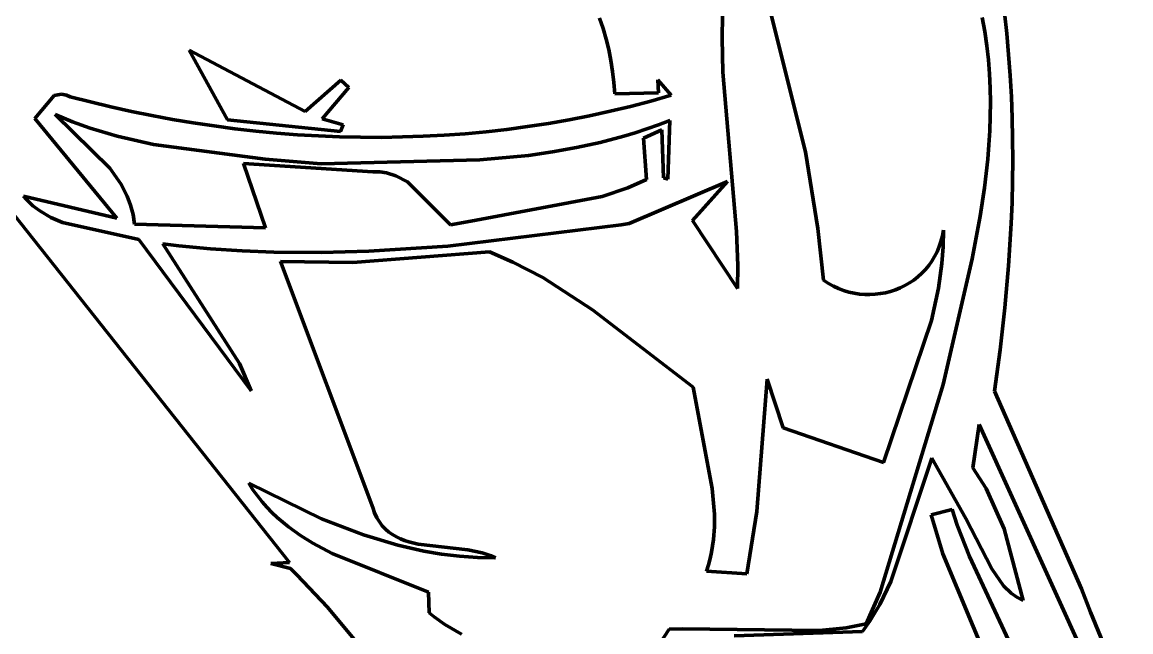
# Model space of a CAD drawing. Header units: millimetres. Extents: x 0 to 7.86, y 0 to 9.25.
# Drawn here: x 5.086 to 6.263, y 2.745 to 3.392 of the extents above; entities that cross this region are included whole.
import ezdxf

# ---------------------------------------------------------------- set-up
doc = ezdxf.new("R2010")
doc.units = ezdxf.units.MM
doc.layers.add('color#191919ff', color=7, linetype='CONTINUOUS', lineweight=100)
doc.layers.add('color#ffffffff', color=7, linetype='CONTINUOUS', lineweight=100)

msp = doc.modelspace()

# ---------------------------------------------------------------- linework, layer by layer
at = {"layer": 'color#191919ff'}
for p, q in [((5.8544, 3.5072), (5.9175, 3.254)), ((6.1288, 3.4018), (6.1313, 3.3796)), ((5.6991, 3.3961), (5.7027, 3.3851)), ((5.829, 3.3747), (5.8294, 3.3989)), ((6.1079, 3.3818), (6.1052, 3.3967)), ((5.7027, 3.3851), (5.7059, 3.3739)), ((6.1101, 3.3668), (6.1079, 3.3818)), ((6.1313, 3.3796), (6.1333, 3.3573)), ((5.7059, 3.3739), (5.7087, 3.3626)), ((5.83, 3.3386), (5.829, 3.3747)), ((6.1118, 3.3518), (6.1101, 3.3668)), ((5.2635, 3.3619), (5.3039, 3.2882)), ((5.3864, 3.2969), (5.2635, 3.3619)), ((5.7087, 3.3626), (5.711, 3.3511)), ((6.1333, 3.3573), (6.135, 3.335)), ((5.711, 3.3511), (5.7129, 3.3395)), ((6.113, 3.3368), (6.1118, 3.3518)), ((5.7129, 3.3395), (5.7143, 3.3277)), ((5.8443, 3.1697), (5.83, 3.3386)), ((6.1137, 3.3218), (6.113, 3.3368)), ((6.135, 3.335), (6.1362, 3.3126)), ((5.4243, 3.3301), (5.3864, 3.2969)), ((5.4044, 3.2891), (5.433, 3.3224)), ((5.433, 3.3224), (5.4243, 3.3301)), ((5.7143, 3.3277), (5.7152, 3.3157)), ((5.7615, 3.3166), (5.761, 3.3304)), ((5.761, 3.3304), (5.775, 3.3142)), ((6.1139, 3.3067), (6.1137, 3.3218)), ((5.1201, 3.3139), (5.0997, 3.2895)), ((5.1279, 3.3154), (5.1201, 3.3139)), ((5.1332, 3.3144), (5.1279, 3.3154)), ((5.1371, 3.3127), (5.1332, 3.3144)), ((5.1587, 3.3072), (5.1371, 3.3127)), ((5.1803, 3.302), (5.1587, 3.3072)), ((5.7152, 3.3157), (5.7615, 3.3166)), ((5.7535, 3.3081), (5.7319, 3.3024)), ((5.775, 3.3142), (5.7535, 3.3081)), ((6.1362, 3.3126), (6.1371, 3.2902)), ((5.2021, 3.2971), (5.1803, 3.302)), ((5.2239, 3.2927), (5.2021, 3.2971)), ((5.7103, 3.2972), (5.6885, 3.2924)), ((5.7319, 3.3024), (5.7103, 3.2972)), ((6.1138, 3.2916), (6.1139, 3.3067)), ((5.0997, 3.2895), (5.1866, 3.1839)), ((5.1212, 3.2937), (5.1397, 3.2861)), ((5.1792, 3.2367), (5.1212, 3.2937)), ((5.1397, 3.2861), (5.1584, 3.2794)), ((5.2458, 3.2886), (5.2239, 3.2927)), ((5.2678, 3.2849), (5.2458, 3.2886)), ((5.2898, 3.2816), (5.2678, 3.2849)), ((5.3039, 3.2882), (5.424, 3.2756)), ((5.4267, 3.2828), (5.4044, 3.2891)), ((5.6447, 3.2843), (5.6227, 3.2809)), ((5.6666, 3.2881), (5.6447, 3.2843)), ((5.6885, 3.2924), (5.6666, 3.2881)), ((5.7616, 3.2828), (5.7737, 3.2875)), ((5.7737, 3.2875), (5.7716, 3.225)), ((6.1133, 3.2765), (6.1138, 3.2916)), ((6.1371, 3.2902), (6.1375, 3.2678)), ((5.1584, 3.2794), (5.1869, 3.2708)), ((5.3119, 3.2787), (5.2898, 3.2816)), ((5.3341, 3.2762), (5.3119, 3.2787)), ((5.3562, 3.2741), (5.3341, 3.2762)), ((5.3785, 3.2723), (5.3562, 3.2741)), ((5.4007, 3.271), (5.3785, 3.2723)), ((5.424, 3.2756), (5.4267, 3.2828)), ((5.5342, 3.2718), (5.5119, 3.2706)), ((5.5564, 3.2734), (5.5342, 3.2718)), ((5.5785, 3.2755), (5.5564, 3.2734)), ((5.6006, 3.278), (5.5785, 3.2755)), ((5.6227, 3.2809), (5.6006, 3.278)), ((5.7247, 3.2706), (5.737, 3.2744)), ((5.737, 3.2744), (5.7493, 3.2784)), ((5.7652, 3.2774), (5.7456, 3.2685)), ((5.7493, 3.2784), (5.7616, 3.2828)), ((5.767, 3.2267), (5.7652, 3.2774)), ((6.1124, 3.2614), (6.1133, 3.2765)), ((5.1869, 3.2708), (5.2256, 3.2619)), ((5.2256, 3.2619), (5.3441, 3.2464)), ((5.4229, 3.2701), (5.4007, 3.271)), ((5.4452, 3.2696), (5.4229, 3.2701)), ((5.4675, 3.2695), (5.4452, 3.2696)), ((5.4897, 3.2699), (5.4675, 3.2695)), ((5.5119, 3.2706), (5.4897, 3.2699)), ((5.6745, 3.2586), (5.6997, 3.264)), ((5.6997, 3.264), (5.7247, 3.2706)), ((5.7456, 3.2685), (5.7487, 3.2247)), ((6.1111, 3.2462), (6.1124, 3.2614)), ((6.1375, 3.2678), (6.1377, 3.2453)), ((5.3699, 2.8182), (5.0211, 3.2584)), ((5.5719, 3.2455), (5.6235, 3.2504)), ((5.6235, 3.2504), (5.6491, 3.254)), ((5.6491, 3.254), (5.6745, 3.2586)), ((5.9175, 3.254), (5.9308, 3.1726)), ((5.1907, 3.2203), (5.1792, 3.2367)), ((5.4583, 3.233), (5.3212, 3.2417)), ((5.3212, 3.2417), (5.3444, 3.1734)), ((5.3441, 3.2464), (5.4035, 3.2413)), ((5.4035, 3.2413), (5.5719, 3.2455)), ((6.1077, 3.216), (6.1111, 3.2462)), ((6.1377, 3.2453), (6.1374, 3.2229)), ((5.4657, 3.2329), (5.4583, 3.233)), ((5.4728, 3.2319), (5.4657, 3.2329)), ((5.4828, 3.2288), (5.4728, 3.2319)), ((5.4951, 3.2222), (5.4828, 3.2288)), ((5.7487, 3.2247), (5.7291, 3.2159)), ((5.7716, 3.225), (5.767, 3.2267)), ((5.1975, 3.207), (5.1907, 3.2203)), ((5.5408, 3.1767), (5.4951, 3.2222)), ((5.7291, 3.2159), (5.7017, 3.2066)), ((5.7305, 3.1781), (5.8348, 3.2225)), ((5.8348, 3.2225), (5.7976, 3.1813)), ((6.1031, 3.1858), (6.1077, 3.216)), ((6.1374, 3.2229), (6.1369, 3.2004)), ((5.1866, 3.1839), (5.0876, 3.2072)), ((5.0876, 3.2072), (5.0908, 3.2036)), ((5.0908, 3.2036), (5.0975, 3.197)), ((5.2011, 3.1976), (5.1975, 3.207)), ((5.7017, 3.2066), (5.5625, 3.1806)), ((5.0975, 3.197), (5.1047, 3.1914)), ((5.1047, 3.1914), (5.1164, 3.1845)), ((5.2038, 3.1878), (5.2011, 3.1976)), ((6.1369, 3.2004), (6.1359, 3.178)), ((5.1164, 3.1845), (5.1289, 3.1792)), ((5.1289, 3.1792), (5.21, 3.1611)), ((5.2054, 3.1775), (5.2038, 3.1878)), ((5.5625, 3.1806), (5.5408, 3.1767)), ((5.722, 3.1768), (5.7305, 3.1781)), ((5.7976, 3.1813), (5.8456, 3.1091)), ((6.0947, 3.1406), (6.1031, 3.1858)), ((6.1359, 3.178), (6.1332, 3.1332)), ((5.3444, 3.1734), (5.2054, 3.1775)), ((5.5381, 3.1541), (5.722, 3.1768)), ((5.8457, 3.1334), (5.8443, 3.1697)), ((5.9308, 3.1726), (5.9368, 3.1179)), ((6.0629, 3.165), (6.064, 3.1711)), ((6.064, 3.1711), (6.0637, 3.1533)), ((5.21, 3.1611), (5.3291, 3.0004)), ((5.3169, 3.0295), (5.2356, 3.1564)), ((5.2356, 3.1564), (5.2524, 3.1544)), ((5.2524, 3.1544), (5.286, 3.1512)), ((5.4541, 3.1486), (5.5381, 3.1541)), ((6.0595, 3.1535), (6.0614, 3.1591)), ((6.0614, 3.1591), (6.0629, 3.165)), ((5.286, 3.1512), (5.3196, 3.1489)), ((5.3196, 3.1489), (5.3532, 3.1476)), ((5.3532, 3.1476), (5.4037, 3.1472)), ((5.4037, 3.1472), (5.4541, 3.1486)), ((5.5822, 3.1479), (5.437, 3.1366)), ((5.6069, 3.1372), (5.5822, 3.1479)), ((6.0517, 3.1381), (6.0547, 3.143)), ((6.0547, 3.143), (6.0573, 3.1481)), ((6.0573, 3.1481), (6.0595, 3.1535)), ((6.0637, 3.1533), (6.0624, 3.1357)), ((5.437, 3.1366), (5.3603, 3.1376)), ((5.3603, 3.1376), (5.4582, 2.8765)), ((5.6387, 3.1206), (5.6069, 3.1372)), ((5.8456, 3.1091), (5.8457, 3.1334)), ((6.0449, 3.1292), (6.0484, 3.1335)), ((6.0484, 3.1335), (6.0517, 3.1381)), ((6.0624, 3.1357), (6.0588, 3.1095)), ((6.0637, 3.0073), (6.0947, 3.1406)), ((6.1332, 3.1332), (6.1293, 3.0885)), ((5.6915, 3.0866), (5.6387, 3.1206)), ((6.0326, 3.1181), (6.0369, 3.1215)), ((6.0369, 3.1215), (6.041, 3.1252)), ((6.041, 3.1252), (6.0449, 3.1292)), ((5.9368, 3.1179), (5.9419, 3.1145)), ((5.9419, 3.1145), (5.9472, 3.1115)), ((5.9472, 3.1115), (5.9526, 3.109)), ((5.9526, 3.109), (5.9581, 3.1069)), ((5.9581, 3.1069), (5.9636, 3.1053)), ((6.008, 3.106), (6.0132, 3.1078)), ((6.0132, 3.1078), (6.0183, 3.1099)), ((6.0183, 3.1099), (6.0232, 3.1123)), ((6.0232, 3.1123), (6.028, 3.1151)), ((6.028, 3.1151), (6.0326, 3.1181)), ((6.0588, 3.1095), (6.0514, 3.0751)), ((5.9636, 3.1053), (5.9692, 3.104)), ((5.9692, 3.104), (5.9749, 3.1031)), ((5.9749, 3.1031), (5.9805, 3.1027)), ((5.9805, 3.1027), (5.9861, 3.1026)), ((5.9861, 3.1026), (5.9917, 3.1029)), ((5.9917, 3.1029), (5.9972, 3.1036)), ((5.9972, 3.1036), (6.0026, 3.1046)), ((6.0026, 3.1046), (6.008, 3.106)), ((5.7983, 3.0043), (5.6915, 3.0866)), ((6.1293, 3.0885), (6.1243, 3.0441)), ((6.0514, 3.0751), (6.0004, 2.9243)), ((6.1243, 3.0441), (6.1183, 3)), ((5.3291, 3.0004), (5.3169, 3.0295)), ((5.8769, 3.0128), (5.8658, 2.8724)), ((5.894, 2.9612), (5.8769, 3.0128)), ((5.8185, 2.8967), (5.7983, 3.0043)), ((5.9969, 2.7868), (6.0637, 3.0073)), ((6.1183, 3), (6.2105, 2.7902)), ((6.0004, 2.9243), (5.894, 2.9612)), ((6.1021, 2.9648), (6.0951, 2.9188)), ((6.2247, 2.6946), (6.1021, 2.9648)), ((6.0519, 2.9289), (6.0081, 2.7982)), ((6.0879, 2.8649), (6.0519, 2.9289)), ((6.0951, 2.9188), (6.1095, 2.8969)), ((5.4039, 2.8647), (5.3267, 2.9023)), ((5.3267, 2.9023), (5.3311, 2.8955)), ((5.3311, 2.8955), (5.3358, 2.889)), ((5.8209, 2.8696), (5.8185, 2.8967)), ((6.1095, 2.8969), (6.1284, 2.8539)), ((5.3358, 2.889), (5.3407, 2.8828)), ((5.3407, 2.8828), (5.3459, 2.8769)), ((5.3459, 2.8769), (5.3513, 2.8713)), ((5.4582, 2.8765), (5.4602, 2.8709)), ((5.8658, 2.8724), (5.8552, 2.8061)), ((6.051, 2.8689), (6.0734, 2.8745)), ((6.0734, 2.8745), (6.0787, 2.8577)), ((5.3513, 2.8713), (5.3569, 2.866)), ((5.3569, 2.866), (5.3628, 2.8609)), ((5.3628, 2.8609), (5.3688, 2.856)), ((5.4484, 2.8476), (5.4039, 2.8647)), ((5.4602, 2.8709), (5.4627, 2.8658)), ((5.4627, 2.8658), (5.4654, 2.8613)), ((5.4654, 2.8613), (5.4684, 2.8572)), ((5.821, 2.8562), (5.8209, 2.8696)), ((6.0634, 2.8275), (6.051, 2.8689)), ((6.1155, 2.8115), (6.0879, 2.8649)), ((5.3688, 2.856), (5.3814, 2.847)), ((5.4684, 2.8572), (5.4718, 2.8537)), ((5.4718, 2.8537), (5.4754, 2.8505)), ((5.4754, 2.8505), (5.4792, 2.8478)), ((5.8201, 2.8427), (5.821, 2.8562)), ((6.0787, 2.8577), (6.0917, 2.8247)), ((6.1284, 2.8539), (6.1488, 2.7779)), ((5.3814, 2.847), (5.3945, 2.8388)), ((5.3945, 2.8388), (5.4153, 2.8278)), ((5.4848, 2.8367), (5.4484, 2.8476)), ((5.4792, 2.8478), (5.4833, 2.8454)), ((5.4833, 2.8454), (5.4876, 2.8433)), ((5.5125, 2.8304), (5.4848, 2.8367)), ((5.4876, 2.8433), (5.4921, 2.8415)), ((5.4921, 2.8415), (5.4967, 2.8401)), ((5.4967, 2.8401), (5.5065, 2.8378)), ((5.5065, 2.8378), (5.5592, 2.8317)), ((5.818, 2.8293), (5.8201, 2.8427)), ((5.4153, 2.8278), (5.5174, 2.7868)), ((5.5313, 2.8272), (5.5125, 2.8304)), ((5.5502, 2.8249), (5.5313, 2.8272)), ((5.5693, 2.8236), (5.5502, 2.8249)), ((5.5592, 2.8317), (5.5745, 2.8285)), ((5.5745, 2.8285), (5.5841, 2.8253)), ((5.5841, 2.8253), (5.5886, 2.8232)), ((5.8166, 2.8226), (5.818, 2.8293)), ((6.143, 2.6365), (6.0634, 2.8275)), ((6.0917, 2.8247), (6.1405, 2.7199)), ((5.3499, 2.8172), (5.3699, 2.8182)), ((5.3709, 2.8118), (5.3499, 2.8172)), ((5.5886, 2.8232), (5.5693, 2.8236)), ((5.8126, 2.8092), (5.8148, 2.8159)), ((5.8148, 2.8159), (5.8166, 2.8226)), ((5.3777, 2.8053), (5.3709, 2.8118)), ((5.4101, 2.771), (5.3777, 2.8053)), ((5.8552, 2.8061), (5.8126, 2.8092)), ((6.1279, 2.7934), (6.1155, 2.8115)), ((6.0081, 2.7982), (5.9964, 2.7736)), ((6.1358, 2.7858), (6.1279, 2.7934)), ((6.2105, 2.7902), (6.2201, 2.7655)), ((5.5174, 2.7868), (5.5182, 2.7648)), ((5.9819, 2.753), (5.9969, 2.7868)), ((6.1419, 2.7815), (6.1358, 2.7858)), ((6.1488, 2.7779), (6.1419, 2.7815)), ((5.5248, 2.6334), (5.4101, 2.771)), ((5.9964, 2.7736), (5.986, 2.7561)), ((5.5182, 2.7648), (5.5236, 2.7604)), ((5.5236, 2.7604), (5.5349, 2.7525)), ((5.986, 2.7561), (5.9782, 2.7449)), ((6.2201, 2.7655), (6.263, 2.6613)), ((5.5349, 2.7525), (5.5525, 2.7421)), ((5.7518, 2.715), (5.7728, 2.7474)), ((5.7728, 2.7474), (5.7872, 2.748)), ((5.7872, 2.748), (5.9321, 2.7459)), ((5.9782, 2.7449), (5.842, 2.7403)), ((5.9321, 2.7459), (5.9607, 2.7488)), ((5.9607, 2.7488), (5.9819, 2.753))]:
    msp.add_line(p, q, dxfattribs=at)
at = {"layer": 'color#ffffffff'}
for p, q in [((5.9175, 3.254), (5.8544, 3.5072)), ((6.1313, 3.3796), (6.1288, 3.4018)), ((5.7027, 3.3851), (5.6991, 3.3961)), ((5.8294, 3.3989), (5.829, 3.3747)), ((6.1052, 3.3967), (6.1079, 3.3818)), ((5.7059, 3.3739), (5.7027, 3.3851)), ((6.1079, 3.3818), (6.1101, 3.3668)), ((6.1333, 3.3573), (6.1313, 3.3796)), ((5.7087, 3.3626), (5.7059, 3.3739)), ((5.829, 3.3747), (5.83, 3.3386)), ((6.1101, 3.3668), (6.1118, 3.3518)), ((5.2635, 3.3619), (5.3864, 3.2969)), ((5.3039, 3.2882), (5.2635, 3.3619)), ((5.711, 3.3511), (5.7087, 3.3626)), ((6.135, 3.335), (6.1333, 3.3573)), ((5.7129, 3.3395), (5.711, 3.3511)), ((6.1118, 3.3518), (6.113, 3.3368)), ((5.7143, 3.3277), (5.7129, 3.3395)), ((5.83, 3.3386), (5.8443, 3.1697)), ((6.113, 3.3368), (6.1137, 3.3218)), ((6.1362, 3.3126), (6.135, 3.335)), ((5.3864, 3.2969), (5.4243, 3.3301)), ((5.433, 3.3224), (5.4044, 3.2891)), ((5.4243, 3.3301), (5.433, 3.3224)), ((5.7152, 3.3157), (5.7143, 3.3277)), ((5.775, 3.3142), (5.761, 3.3304)), ((5.761, 3.3304), (5.7615, 3.3166)), ((6.1137, 3.3218), (6.1139, 3.3067)), ((5.0997, 3.2895), (5.1201, 3.3139)), ((5.1201, 3.3139), (5.1279, 3.3154)), ((5.1279, 3.3154), (5.1332, 3.3144)), ((5.1332, 3.3144), (5.1371, 3.3127)), ((5.1371, 3.3127), (5.1587, 3.3072)), ((5.1587, 3.3072), (5.1803, 3.302)), ((5.7615, 3.3166), (5.7152, 3.3157)), ((5.7319, 3.3024), (5.7535, 3.3081)), ((5.7535, 3.3081), (5.775, 3.3142)), ((6.1371, 3.2902), (6.1362, 3.3126)), ((5.1803, 3.302), (5.2021, 3.2971)), ((5.2021, 3.2971), (5.2239, 3.2927)), ((5.6885, 3.2924), (5.7103, 3.2972)), ((5.7103, 3.2972), (5.7319, 3.3024)), ((6.1139, 3.3067), (6.1138, 3.2916)), ((5.1866, 3.1839), (5.0997, 3.2895)), ((5.1212, 3.2937), (5.1792, 3.2367)), ((5.1397, 3.2861), (5.1212, 3.2937)), ((5.1584, 3.2794), (5.1397, 3.2861)), ((5.2239, 3.2927), (5.2458, 3.2886)), ((5.2458, 3.2886), (5.2678, 3.2849)), ((5.2678, 3.2849), (5.2898, 3.2816)), ((5.424, 3.2756), (5.3039, 3.2882)), ((5.4044, 3.2891), (5.4267, 3.2828)), ((5.6227, 3.2809), (5.6447, 3.2843)), ((5.6447, 3.2843), (5.6666, 3.2881)), ((5.6666, 3.2881), (5.6885, 3.2924)), ((5.7737, 3.2875), (5.7616, 3.2828)), ((5.7716, 3.225), (5.7737, 3.2875)), ((6.1138, 3.2916), (6.1133, 3.2765)), ((6.1375, 3.2678), (6.1371, 3.2902)), ((5.1869, 3.2708), (5.1584, 3.2794)), ((5.2898, 3.2816), (5.3119, 3.2787)), ((5.3119, 3.2787), (5.3341, 3.2762)), ((5.3341, 3.2762), (5.3562, 3.2741)), ((5.3562, 3.2741), (5.3785, 3.2723)), ((5.3785, 3.2723), (5.4007, 3.271)), ((5.4267, 3.2828), (5.424, 3.2756)), ((5.5119, 3.2706), (5.5342, 3.2718)), ((5.5342, 3.2718), (5.5564, 3.2734)), ((5.5564, 3.2734), (5.5785, 3.2755)), ((5.5785, 3.2755), (5.6006, 3.278)), ((5.6006, 3.278), (5.6227, 3.2809)), ((5.737, 3.2744), (5.7247, 3.2706)), ((5.7493, 3.2784), (5.737, 3.2744)), ((5.7456, 3.2685), (5.7652, 3.2774)), ((5.7616, 3.2828), (5.7493, 3.2784)), ((5.7652, 3.2774), (5.767, 3.2267)), ((6.1133, 3.2765), (6.1124, 3.2614)), ((5.2256, 3.2619), (5.1869, 3.2708)), ((5.3441, 3.2464), (5.2256, 3.2619)), ((5.4007, 3.271), (5.4229, 3.2701)), ((5.4229, 3.2701), (5.4452, 3.2696)), ((5.4452, 3.2696), (5.4675, 3.2695)), ((5.4675, 3.2695), (5.4897, 3.2699)), ((5.4897, 3.2699), (5.5119, 3.2706)), ((5.6997, 3.264), (5.6745, 3.2586)), ((5.7247, 3.2706), (5.6997, 3.264)), ((5.7487, 3.2247), (5.7456, 3.2685)), ((6.1124, 3.2614), (6.1111, 3.2462)), ((6.1377, 3.2453), (6.1375, 3.2678)), ((5.0211, 3.2584), (5.3699, 2.8182)), ((5.6235, 3.2504), (5.5719, 3.2455)), ((5.6491, 3.254), (5.6235, 3.2504)), ((5.6745, 3.2586), (5.6491, 3.254)), ((5.9308, 3.1726), (5.9175, 3.254)), ((5.1792, 3.2367), (5.1907, 3.2203)), ((5.3444, 3.1734), (5.3212, 3.2417)), ((5.3212, 3.2417), (5.4583, 3.233)), ((5.4035, 3.2413), (5.3441, 3.2464)), ((5.5719, 3.2455), (5.4035, 3.2413)), ((6.1111, 3.2462), (6.1077, 3.216)), ((6.1374, 3.2229), (6.1377, 3.2453)), ((5.4583, 3.233), (5.4657, 3.2329)), ((5.4657, 3.2329), (5.4728, 3.2319)), ((5.4728, 3.2319), (5.4828, 3.2288)), ((5.4828, 3.2288), (5.4951, 3.2222)), ((5.7291, 3.2159), (5.7487, 3.2247)), ((5.767, 3.2267), (5.7716, 3.225)), ((5.1907, 3.2203), (5.1975, 3.207)), ((5.4951, 3.2222), (5.5408, 3.1767)), ((5.7017, 3.2066), (5.7291, 3.2159)), ((5.8348, 3.2225), (5.7305, 3.1781)), ((5.7976, 3.1813), (5.8348, 3.2225)), ((6.1077, 3.216), (6.1031, 3.1858)), ((6.1369, 3.2004), (6.1374, 3.2229)), ((5.0908, 3.2036), (5.0876, 3.2072)), ((5.0876, 3.2072), (5.1866, 3.1839)), ((5.0975, 3.197), (5.0908, 3.2036)), ((5.1975, 3.207), (5.2011, 3.1976)), ((5.5625, 3.1806), (5.7017, 3.2066)), ((5.1047, 3.1914), (5.0975, 3.197)), ((5.1164, 3.1845), (5.1047, 3.1914)), ((5.2011, 3.1976), (5.2038, 3.1878)), ((6.1359, 3.178), (6.1369, 3.2004)), ((5.1289, 3.1792), (5.1164, 3.1845)), ((5.21, 3.1611), (5.1289, 3.1792)), ((5.2038, 3.1878), (5.2054, 3.1775)), ((5.5408, 3.1767), (5.5625, 3.1806)), ((5.7305, 3.1781), (5.722, 3.1768)), ((5.8456, 3.1091), (5.7976, 3.1813)), ((6.1031, 3.1858), (6.0947, 3.1406)), ((6.1332, 3.1332), (6.1359, 3.178)), ((5.2054, 3.1775), (5.3444, 3.1734)), ((5.722, 3.1768), (5.5381, 3.1541)), ((5.8443, 3.1697), (5.8457, 3.1334)), ((5.9368, 3.1179), (5.9308, 3.1726)), ((6.064, 3.1711), (6.0629, 3.165)), ((6.0637, 3.1533), (6.064, 3.1711)), ((5.3291, 3.0004), (5.21, 3.1611)), ((5.2524, 3.1544), (5.2356, 3.1564)), ((5.2356, 3.1564), (5.3169, 3.0295)), ((5.286, 3.1512), (5.2524, 3.1544)), ((5.5381, 3.1541), (5.4541, 3.1486)), ((6.0614, 3.1591), (6.0595, 3.1535)), ((6.0629, 3.165), (6.0614, 3.1591)), ((5.3196, 3.1489), (5.286, 3.1512)), ((5.3532, 3.1476), (5.3196, 3.1489)), ((5.4037, 3.1472), (5.3532, 3.1476)), ((5.4541, 3.1486), (5.4037, 3.1472)), ((5.437, 3.1366), (5.5822, 3.1479)), ((5.5822, 3.1479), (5.6069, 3.1372)), ((6.0547, 3.143), (6.0517, 3.1381)), ((6.0573, 3.1481), (6.0547, 3.143)), ((6.0595, 3.1535), (6.0573, 3.1481)), ((6.0624, 3.1357), (6.0637, 3.1533)), ((5.4582, 2.8765), (5.3603, 3.1376)), ((5.3603, 3.1376), (5.437, 3.1366)), ((5.6069, 3.1372), (5.6387, 3.1206)), ((5.8457, 3.1334), (5.8456, 3.1091)), ((6.0484, 3.1335), (6.0449, 3.1292)), ((6.0517, 3.1381), (6.0484, 3.1335)), ((6.0588, 3.1095), (6.0624, 3.1357)), ((6.0947, 3.1406), (6.0637, 3.0073)), ((6.1293, 3.0885), (6.1332, 3.1332)), ((5.6387, 3.1206), (5.6915, 3.0866)), ((6.0369, 3.1215), (6.0326, 3.1181)), ((6.041, 3.1252), (6.0369, 3.1215)), ((6.0449, 3.1292), (6.041, 3.1252)), ((5.9419, 3.1145), (5.9368, 3.1179)), ((5.9472, 3.1115), (5.9419, 3.1145)), ((5.9526, 3.109), (5.9472, 3.1115)), ((5.9581, 3.1069), (5.9526, 3.109)), ((5.9636, 3.1053), (5.9581, 3.1069)), ((6.0132, 3.1078), (6.008, 3.106)), ((6.0183, 3.1099), (6.0132, 3.1078)), ((6.0232, 3.1123), (6.0183, 3.1099)), ((6.028, 3.1151), (6.0232, 3.1123)), ((6.0326, 3.1181), (6.028, 3.1151)), ((6.0514, 3.0751), (6.0588, 3.1095)), ((5.9692, 3.104), (5.9636, 3.1053)), ((5.9749, 3.1031), (5.9692, 3.104)), ((5.9805, 3.1027), (5.9749, 3.1031)), ((5.9861, 3.1026), (5.9805, 3.1027)), ((5.9917, 3.1029), (5.9861, 3.1026)), ((5.9972, 3.1036), (5.9917, 3.1029)), ((6.0026, 3.1046), (5.9972, 3.1036)), ((6.008, 3.106), (6.0026, 3.1046)), ((5.6915, 3.0866), (5.7983, 3.0043)), ((6.1243, 3.0441), (6.1293, 3.0885)), ((6.0004, 2.9243), (6.0514, 3.0751)), ((6.1183, 3), (6.1243, 3.0441)), ((5.3169, 3.0295), (5.3291, 3.0004)), ((5.8658, 2.8724), (5.8769, 3.0128)), ((5.8769, 3.0128), (5.894, 2.9612)), ((5.7983, 3.0043), (5.8185, 2.8967)), ((6.0637, 3.0073), (5.9969, 2.7868)), ((6.2105, 2.7902), (6.1183, 3)), ((5.894, 2.9612), (6.0004, 2.9243)), ((6.0951, 2.9188), (6.1021, 2.9648)), ((6.1021, 2.9648), (6.2247, 2.6946)), ((6.0081, 2.7982), (6.0519, 2.9289)), ((6.0519, 2.9289), (6.0879, 2.8649)), ((6.1095, 2.8969), (6.0951, 2.9188)), ((5.3311, 2.8955), (5.3267, 2.9023)), ((5.3267, 2.9023), (5.4039, 2.8647)), ((5.3358, 2.889), (5.3311, 2.8955)), ((5.8185, 2.8967), (5.8209, 2.8696)), ((6.1284, 2.8539), (6.1095, 2.8969)), ((5.3407, 2.8828), (5.3358, 2.889)), ((5.3459, 2.8769), (5.3407, 2.8828)), ((5.3513, 2.8713), (5.3459, 2.8769)), ((5.4602, 2.8709), (5.4582, 2.8765)), ((5.8552, 2.8061), (5.8658, 2.8724)), ((6.0734, 2.8745), (6.051, 2.8689)), ((6.0787, 2.8577), (6.0734, 2.8745)), ((5.3569, 2.866), (5.3513, 2.8713)), ((5.3628, 2.8609), (5.3569, 2.866)), ((5.3688, 2.856), (5.3628, 2.8609)), ((5.4039, 2.8647), (5.4484, 2.8476)), ((5.4627, 2.8658), (5.4602, 2.8709)), ((5.4654, 2.8613), (5.4627, 2.8658)), ((5.4684, 2.8572), (5.4654, 2.8613)), ((5.8209, 2.8696), (5.821, 2.8562)), ((6.051, 2.8689), (6.0634, 2.8275)), ((6.0879, 2.8649), (6.1155, 2.8115)), ((5.3814, 2.847), (5.3688, 2.856)), ((5.4718, 2.8537), (5.4684, 2.8572)), ((5.4754, 2.8505), (5.4718, 2.8537)), ((5.4792, 2.8478), (5.4754, 2.8505)), ((5.821, 2.8562), (5.8201, 2.8427)), ((6.0917, 2.8247), (6.0787, 2.8577)), ((6.1488, 2.7779), (6.1284, 2.8539)), ((5.3945, 2.8388), (5.3814, 2.847)), ((5.4153, 2.8278), (5.3945, 2.8388)), ((5.4484, 2.8476), (5.4848, 2.8367)), ((5.4833, 2.8454), (5.4792, 2.8478)), ((5.4876, 2.8433), (5.4833, 2.8454)), ((5.4848, 2.8367), (5.5125, 2.8304)), ((5.4921, 2.8415), (5.4876, 2.8433)), ((5.4967, 2.8401), (5.4921, 2.8415)), ((5.5065, 2.8378), (5.4967, 2.8401)), ((5.5592, 2.8317), (5.5065, 2.8378)), ((5.8201, 2.8427), (5.818, 2.8293)), ((5.5174, 2.7868), (5.4153, 2.8278)), ((5.5125, 2.8304), (5.5313, 2.8272)), ((5.5313, 2.8272), (5.5502, 2.8249)), ((5.5502, 2.8249), (5.5693, 2.8236)), ((5.5745, 2.8285), (5.5592, 2.8317)), ((5.5841, 2.8253), (5.5745, 2.8285)), ((5.5886, 2.8232), (5.5841, 2.8253)), ((5.818, 2.8293), (5.8166, 2.8226)), ((6.0634, 2.8275), (6.143, 2.6365)), ((6.1405, 2.7199), (6.0917, 2.8247)), ((5.3699, 2.8182), (5.3499, 2.8172)), ((5.3499, 2.8172), (5.3709, 2.8118)), ((5.5693, 2.8236), (5.5886, 2.8232)), ((5.8148, 2.8159), (5.8126, 2.8092)), ((5.8166, 2.8226), (5.8148, 2.8159)), ((5.3709, 2.8118), (5.3777, 2.8053)), ((5.3777, 2.8053), (5.4101, 2.771)), ((5.8126, 2.8092), (5.8552, 2.8061)), ((6.1155, 2.8115), (6.1279, 2.7934)), ((5.9964, 2.7736), (6.0081, 2.7982)), ((6.1279, 2.7934), (6.1358, 2.7858)), ((6.2201, 2.7655), (6.2105, 2.7902)), ((5.5182, 2.7648), (5.5174, 2.7868)), ((5.9969, 2.7868), (5.9819, 2.753)), ((6.1358, 2.7858), (6.1419, 2.7815)), ((6.1419, 2.7815), (6.1488, 2.7779)), ((5.4101, 2.771), (5.5248, 2.6334)), ((5.986, 2.7561), (5.9964, 2.7736)), ((5.5236, 2.7604), (5.5182, 2.7648)), ((5.5349, 2.7525), (5.5236, 2.7604)), ((5.9782, 2.7449), (5.986, 2.7561)), ((6.263, 2.6613), (6.2201, 2.7655)), ((5.5525, 2.7421), (5.5349, 2.7525)), ((5.7728, 2.7474), (5.7518, 2.715)), ((5.7872, 2.748), (5.7728, 2.7474)), ((5.9321, 2.7459), (5.7872, 2.748)), ((5.842, 2.7403), (5.9782, 2.7449)), ((5.9607, 2.7488), (5.9321, 2.7459)), ((5.9819, 2.753), (5.9607, 2.7488))]:
    msp.add_line(p, q, dxfattribs=at)

doc.saveas('drawing.dxf')
